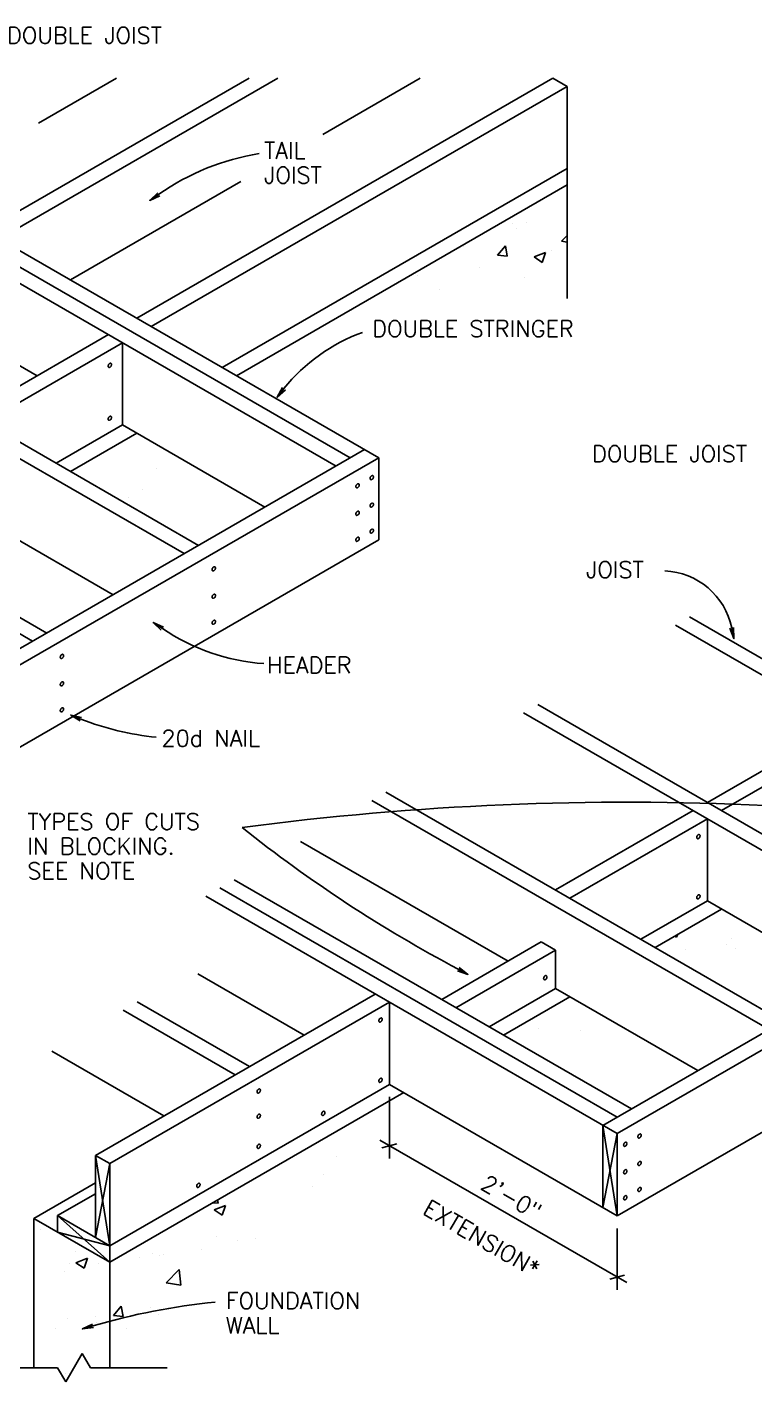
# Model space of a CAD drawing. Header units: inches. Extents: x 26998 to 46838, y -509 to 4343.
# Drawn here: x 38366.4 to 38462.1, y 3534.3 to 3712.5 of the extents above; entities that cross this region are included whole.
import ezdxf
from ezdxf.enums import TextEntityAlignment as Align

# ---------------------------------------------------------------- set-up
doc = ezdxf.new("R2010")
doc.units = ezdxf.units.IN
doc.header["$LTSCALE"] = 0.5
doc.header["$MEASUREMENT"] = 0
doc.layers.get('Defpoints').update_dxf_attribs({"color": 140})
for name, color, linetype in [('R-AGSDIM', 3, 'Continuous'), ('R-AGSFINE', 4, 'Continuous'), ('R-AGSHEAVY', 1, 'Continuous'), ('R-AGSMEDIUM', 2, 'Continuous'), ('R-AGSTEXT', 6, 'Continuous')]:
    doc.layers.add(name, color=color, linetype=linetype)
doc.styles.add('AGSROMANS', font='romans')
doc.dimstyles.new('AGS', dxfattribs={"dimscale": 36, "dimtxt": 0.09375, "dimasz": 0.0625, "dimexe": 0.0625, "dimexo": 0.0625, "dimgap": 0, "dimtad": 1, "dimdec": 5, "dimzin": 3, "dimdsep": 46, "dimlunit": 4, "dimtxsty": 'AGSROMANS', "dimblk": 'AGSARROW', "dimtsz": 0.03125, "dimcen": 0.1875, "dimdle": 0.0625, "dimclrd": 256, "dimclre": 256, "dimclrt": 256, "dimadec": 0, "dimazin": 0, "dimtfac": 1, "dimtdec": 5, "dimtix": 1, "dimtmove": 2, "dimatfit": 3, "dimldrblk": 'AGSARROW', "dimfxl": 1, "dimtolj": 1, "dimtzin": 3, "dimarcsym": 0})

# ---------------------------------------------------------------- blocks, each defined once
blk = doc.blocks.new('AGSARROW')
for points in [[(-1, 0.167), (0, 0), (-1, -0.167)], [(0, 0), (-1, 0)]]:
    blk.add_lwpolyline(points)
blk = doc.blocks.new('*D803')
at = {"linetype": 'ByBlock', "transparency": 16777216}
for p, q in [((93.62, 24.66), (93.62, 19.05)), ((92.75, 20.7), (115.27, 7.7)), ((92.93, 20.02), (94.3, 20.38)), ((114.4, 12.66), (114.4, 7.05)), ((113.72, 8.02), (115.08, 8.38))]:
    blk.add_line(p, q, dxfattribs=at)
at = {"layer": 'Defpoints', "color": 0, "linetype": 'ByBlock', "transparency": 16777216}
for p in [(93.62, 25.81), (114.4, 13.81), (114.4, 8.2)]:
    blk.add_point(p, dxfattribs=at)
at = {"linetype": 'ByBlock', "transparency": 16777216, "style": 'AGSROMANS'}
blk.add_text('2\'-0"', height=1.5, rotation=330, dxfattribs=at).set_placement((104.76, 15.5), align=Align.MIDDLE_CENTER)
blk = doc.blocks.new('*X800')
at = {"color": 0}
for p, q in [((104.86, 104.45), (104.86, 104.45)), ((105.24, 103.98), (105.24, 103.98)), ((106.11, 104.53), (106.11, 104.53)), ((109.33, 102.8), (109.83, 103.32)), ((109.33, 102.8), (109.83, 102.72)), ((100.4, 102.31), (100.4, 102.31)), ((103.48, 101.53), (104.2, 102.4)), ((103.48, 101.53), (104.37, 101.45)), ((104.37, 101.45), (104.2, 102.4)), ((106.81, 101.38), (107.86, 101.78)), ((107.55, 100.88), (107.86, 101.78)), ((108.4, 101.97), (108.4, 101.97)), ((101.82, 100.39), (101.82, 100.39)), ((106.81, 101.38), (107.55, 100.88)), ((96.14, 99.64), (96.14, 99.64)), ((105.93, 99.54), (105.93, 99.54)), ((98.14, 98.41), (98.14, 98.41)), ((72.33, 82.08), (72.33, 82.08)), ((69.82, 79.45), (69.82, 79.45)), ((71.07, 80.15), (71.07, 80.15)), ((53.39, 75.09), (53.39, 75.09)), ((55.93, 72.39), (56.65, 73.25)), ((56.56, 73.08), (56.56, 73.08)), ((56.82, 72.31), (56.65, 73.25)), ((55.93, 72.39), (56.82, 72.31)), ((57.69, 72.99), (57.69, 72.99)), ((42.4, 67.81), (42.4, 67.81)), ((40.14, 66.31), (41.19, 66.72)), ((40.14, 66.31), (40.89, 65.81)), ((40.89, 65.81), (41.19, 66.72)), ((42.96, 65.99), (42.96, 65.99)), ((43.51, 66.2), (43.51, 66.2)), ((44.27, 65.83), (44.27, 65.83)), ((38.59, 65.08), (38.59, 65.08)), ((17.05, 53.59), (17.78, 54.45)), ((17.95, 53.51), (17.78, 54.45)), ((17.05, 53.59), (17.95, 53.51)), ((20.08, 53.08), (20.08, 53.08)), ((20.48, 53.2), (20.48, 53.2)), ((11.79, 50.76), (11.79, 50.76)), ((17.29, 51.44), (17.29, 51.44)), ((17.47, 51.5), (17.47, 51.5)), ((21.24, 49.32), (22.14, 50.26)), ((21.24, 49.32), (22.39, 49.14)), ((12.19, 47.03), (12.19, 47.03)), ((19.89, 48.08), (19.89, 48.08)), ((1.55, 46.21), (1.55, 46.21)), ((4.4, 45.9), (4.4, 45.9)), ((9.55, 45.87), (9.55, 45.87)), ((11.28, 45.76), (12.33, 46.16)), ((12.03, 45.26), (12.33, 46.16)), ((7.84, 44.84), (7.84, 44.84)), ((11.28, 45.76), (12.03, 45.26)), ((13.52, 45.59), (13.52, 45.59)), ((17.56, 45.53), (17.56, 45.53)), ((4.09, 44.35), (4.09, 44.35)), ((4.71, 44.19), (4.71, 44.19)), ((8.38, 43.25), (9.1, 44.11)), ((9.27, 43.17), (9.1, 44.11)), ((12.72, 43.85), (12.72, 43.85)), ((20.72, 43.52), (20.72, 43.52)), ((8.38, 43.25), (9.27, 43.17)), ((16.67, 42.49), (16.67, 42.49)), ((19.14, 42.31), (19.86, 43.17)), ((19.14, 42.31), (20.03, 42.23)), ((19.71, 43.09), (19.71, 43.09)), ((20.03, 42.23), (19.86, 43.17)), ((4.22, 40.91), (4.22, 40.91)), ((7.92, 40.99), (7.92, 40.99)), ((12.01, 42.03), (12.01, 42.03)), ((19.05, 40.92), (19.05, 40.92)), ((22.81, 41.41), (22.81, 41.41)), ((9.58, 39.67), (9.58, 39.67)), ((20.24, 39.72), (21.29, 40.12)), ((20.24, 39.72), (20.98, 39.22)), ((20.98, 39.22), (21.29, 40.12)), ((0.14, 38.43), (0.14, 38.43)), ((3.9, 38.92), (3.9, 38.92)), ((20.27, 39.2), (20.27, 39.2)), ((6.57, 38.24), (6.57, 38.24)), ((11.52, 37.7), (11.52, 37.7)), ((14.58, 37.91), (14.58, 37.91)), ((19.53, 38.09), (19.53, 38.09)), ((2.77, 36.2), (2.77, 36.2)), ((4.04, 35.91), (4.04, 35.91)), ((7.22, 34.71), (8.38, 35.92)), ((8.55, 34.5), (8.38, 35.92)), ((11.83, 37.04), (11.83, 37.04)), ((7.22, 34.71), (8.55, 34.5)), ((7.63, 34.88), (8.68, 35.28)), ((7.63, 34.88), (8.38, 34.38)), ((8.38, 34.38), (8.68, 35.28)), ((15.11, 35), (15.11, 35)), ((18.86, 35.5), (18.86, 35.5)), ((0, 33.27), (0.42, 33.77)), ((0.6, 32.83), (0.42, 33.77)), ((5.63, 33.76), (5.63, 33.76)), ((0, 32.88), (0.6, 32.83)), ((10.46, 31.97), (11.18, 32.83)), ((11.35, 31.89), (11.18, 32.83)), ((17.25, 32.45), (17.25, 32.45)), ((8.5, 30.95), (8.5, 30.95)), ((10.46, 31.97), (11.35, 31.89)), ((11.65, 32.05), (11.65, 32.05)), ((3.65, 30.58), (3.65, 30.58)), ((3.85, 30.92), (3.85, 30.92)), ((11.66, 30.24), (11.66, 30.24)), ((6.81, 28.56), (6.81, 28.56)), ((11.16, 29.09), (11.16, 29.09)), ((1.69, 27.84), (1.69, 27.84)), ((3.67, 25.93), (3.67, 25.93)), ((3.98, 24), (5.03, 24.41)), ((3.98, 24), (4.73, 23.5)), ((4.73, 23.5), (5.03, 24.41)), ((0.67, 22.95), (0.67, 22.95)), ((1.78, 21.62), (2.5, 22.49)), ((2.68, 21.55), (2.5, 22.49)), ((1.78, 21.62), (2.68, 21.55)), ((3.49, 20.93), (3.49, 20.93)), ((2.73, 17.2), (2.73, 17.2)), ((3.27, 17.25), (3.27, 17.25)), ((3.31, 15.94), (3.31, 15.94)), ((5.75, 14.95), (5.75, 14.95)), ((0.33, 13.13), (1.38, 13.53)), ((0.33, 13.13), (1.08, 12.62)), ((0.91, 13.27), (0.91, 13.27)), ((1.08, 12.62), (1.38, 13.53)), ((3.08, 11.83), (3.08, 11.83)), ((3.86, 10.34), (4.58, 11.2)), ((4.76, 10.26), (4.58, 11.2)), ((3.13, 10.95), (3.13, 10.95)), ((3.86, 10.34), (4.76, 10.26)), ((14.62, 9.4), (15.34, 10.26)), ((15.52, 9.32), (15.34, 10.26)), ((14.62, 9.4), (15.52, 9.32)), ((9.29, 7.09), (10.34, 7.49)), ((10.03, 6.58), (10.34, 7.49)), ((14.28, 7.91), (14.28, 7.91)), ((2.77, 7.33), (2.77, 7.33)), ((4.81, 6.66), (4.81, 6.66)), ((9.29, 7.09), (10.03, 6.58)), ((10.73, 7.08), (10.73, 7.08)), ((10.77, 6.99), (10.77, 6.99)), ((2.94, 5.95), (2.94, 5.95)), ((7.83, 3), (7.83, 3)), ((10.34, 2), (10.34, 2)), ((10.55, 2.08), (10.55, 2.08)), ((11.19, 0.52), (12.36, 1.73)), ((12.49, 0.65), (12.36, 1.73)), ((0.86, 0.75), (0.86, 0.75)), ((2.76, 0.96), (2.76, 0.96)), ((11.19, 0.52), (12.33, 0.34))]:
    blk.add_line(p, q, dxfattribs=at)
blk = doc.blocks.new('*X801')
at = {"color": 0}
for p, q in [((150.24, 55.89), (150.24, 55.89)), ((148.46, 54.97), (148.46, 54.97)), ((151.58, 55.41), (151.58, 55.41)), ((146.74, 53.73), (146.74, 53.73)), ((151.23, 52.92), (151.23, 52.92)), ((134.05, 45.27), (134.05, 45.27)), ((135.94, 43.88), (136.13, 44.1)), ((136.19, 43.73), (136.13, 44.1)), ((139.1, 44.52), (139.1, 44.52)), ((119.67, 39.35), (119.81, 39.25)), ((119.81, 39.25), (119.89, 39.48)), ((124.42, 38.6), (124.42, 38.6)), ((124.82, 39.12), (124.82, 39.12)), ((120.67, 38.11), (120.67, 38.11)), ((125.19, 38.22), (125.19, 38.22)), ((107.25, 30.94), (107.25, 30.94)), ((111.08, 30.69), (111.08, 30.69)), ((88.75, 19.23), (88.75, 19.23)), ((87.64, 17.56), (87.64, 17.56)), ((80.45, 16.62), (80.45, 16.62)), ((86.56, 16.52), (86.56, 16.52)), ((77.49, 15), (77.99, 14.96)), ((77.82, 15.02), (77.82, 15.02)), ((77.99, 14.96), (77.93, 15.26)), ((77.61, 14.36), (78.66, 14.76)), ((77.61, 14.36), (78.35, 13.86)), ((78.35, 13.86), (78.66, 14.76)), ((61.8, 12.58), (61.8, 12.58)), ((77.82, 11.91), (77.82, 11.91)), ((79.76, 11.51), (79.76, 11.51)), ((81.41, 11.72), (81.41, 11.72)), ((64.97, 10.57), (64.97, 10.57)), ((65, 9.52), (66.05, 9.93)), ((65.75, 9.02), (66.05, 9.93)), ((70.82, 9.96), (70.82, 9.96)), ((71.97, 10.38), (71.97, 10.38)), ((72.66, 10.22), (72.66, 10.22)), ((72.97, 10.23), (72.97, 10.23)), ((76.5, 10.71), (76.5, 10.71)), ((63.92, 8.72), (63.92, 8.72)), ((64.39, 9.42), (64.39, 9.42)), ((65, 9.52), (65.75, 9.02)), ((67.07, 9.46), (67.07, 9.46)), ((73.24, 7.68), (74.41, 8.9)), ((74.57, 7.47), (74.41, 8.9)), ((73.24, 7.68), (74.57, 7.47)), ((68.42, 4.69), (69.14, 5.56)), ((69.31, 4.62), (69.14, 5.56)), ((71.79, 5.39), (71.79, 5.39)), ((64.21, 4.43), (64.21, 4.43)), ((66.83, 4.62), (66.83, 4.62)), ((66.88, 4.04), (66.88, 4.04)), ((68.42, 4.69), (69.31, 4.62)), ((72.56, 4.79), (72.56, 4.79)), ((63.12, 3.55), (63.12, 3.55)), ((69.64, 3.47), (69.64, 3.47)), ((64.03, -0.56), (64.03, -0.56))]:
    blk.add_line(p, q, dxfattribs=at)
blk = doc.blocks.new('frame-flr1')
at = {"layer": 'R-AGSFINE'}
for p, q in [((117.918625, 22.060625), (119.217625, 13.810625)), ((117.918625, 14.560625), (119.217625, 21.310625)), ((71.598625, 19.318), (72.897625, 11.068)), ((71.598625, 11.818), (72.897625, 18.568)), ((68.1345, 13.818), (72.897625, 9.568)), ((68.1345, 12.318), (72.897625, 11.068))]:
    blk.add_line(p, q, dxfattribs=at)
for centre, radius, start, end in [((73.079299, 91.377581), 0.326717, 135.28628889, 150), ((73.008684, 91.447494), 0.227347, 117.62634167, 135.28628889), ((72.975363, 91.511161), 0.155488, 93.15898889, 117.62633889), ((72.97152, 91.580797), 0.085746, 60, 93.15898889), ((72.97152, 91.580797), 0.085746, 26.84101111, 60), ((72.909291, 91.549307), 0.155488, 2.37365833, 26.84100833), ((72.983445, 91.403779), 0.227347, 164.71371111, 182.37365833), ((72.911648, 91.400803), 0.155488, 182.37365833, 206.84100833), ((73.079299, 91.377581), 0.326717, 150, 164.71371111), ((72.84942, 91.369313), 0.085746, 206.84101111, 240), ((72.84942, 91.369313), 0.085746, 240, 273.15898889), ((72.845576, 91.438949), 0.155488, 273.15898889, 297.62633889), ((72.812255, 91.502616), 0.227347, 297.62634167, 315.28628889), ((72.74164, 91.572529), 0.326717, 315.28628889, 330), ((72.74164, 91.572529), 0.326717, 330, 344.71371111), ((72.837494, 91.546331), 0.227347, 344.71371111, 2.37365833), ((72.983445, 86.570279), 0.227347, 164.71371111, 182.37365833), ((73.079299, 86.544081), 0.326717, 150, 164.71371111), ((73.079299, 86.544081), 0.326717, 135.28628889, 150), ((73.008684, 86.613994), 0.227347, 117.62634167, 135.28628889), ((72.975363, 86.677661), 0.155488, 93.15898889, 117.62633889), ((72.97152, 86.747297), 0.085746, 60, 93.15898889), ((72.97152, 86.747297), 0.085746, 26.84101111, 60), ((72.74164, 86.739029), 0.326717, 330, 344.71371111), ((72.909291, 86.715807), 0.155488, 2.37365833, 26.84100833), ((72.837494, 86.712831), 0.227347, 344.71371111, 2.37365833), ((72.911648, 86.567303), 0.155488, 182.37365833, 206.84100833), ((72.84942, 86.535813), 0.085746, 206.84101111, 240), ((72.84942, 86.535813), 0.085746, 240, 273.15898889), ((72.845576, 86.605449), 0.155488, 273.15898889, 297.62633889), ((72.812255, 86.669116), 0.227347, 297.62634167, 315.28628889), ((72.74164, 86.739029), 0.326717, 315.28628889, 330), ((95.592195, 80.399779), 0.227347, 164.71371111, 182.37365833), ((95.688049, 80.373581), 0.326717, 150, 164.71371111), ((95.688049, 80.373581), 0.326717, 135.28628889, 150), ((95.617434, 80.443494), 0.227347, 117.62634167, 135.28628889), ((95.584113, 80.507161), 0.155488, 93.15898889, 117.62633889), ((95.58027, 80.576797), 0.085746, 60, 93.15898889), ((95.58027, 80.576797), 0.085746, 26.84101111, 60), ((95.35039, 80.568529), 0.326717, 330, 344.71371111), ((95.518041, 80.545307), 0.155488, 2.37365833, 26.84100833), ((95.446244, 80.542331), 0.227347, 344.71371111, 2.37365833), ((96.891195, 81.149779), 0.227347, 164.71371111, 182.37365833), ((96.819398, 81.146803), 0.155488, 182.37365833, 206.84100833), ((96.987049, 81.123581), 0.326717, 150, 164.71371111), ((96.75717, 81.115313), 0.085746, 206.84101111, 240), ((96.987049, 81.123581), 0.326717, 135.28628889, 150), ((96.75717, 81.115313), 0.085746, 240, 273.15898889), ((96.916434, 81.193494), 0.227347, 117.62634167, 135.28628889), ((96.753326, 81.184949), 0.155488, 273.15898889, 297.62633889), ((96.883113, 81.257161), 0.155488, 93.15898889, 117.62633889), ((96.720005, 81.248616), 0.227347, 297.62634167, 315.28628889), ((96.87927, 81.326797), 0.085746, 60, 93.15898889), ((96.64939, 81.318529), 0.326717, 315.28628889, 330), ((96.87927, 81.326797), 0.085746, 26.84101111, 60), ((96.64939, 81.318529), 0.326717, 330, 344.71371111), ((96.817041, 81.295307), 0.155488, 2.37365833, 26.84100833), ((96.745244, 81.292331), 0.227347, 344.71371111, 2.37365833), ((95.520398, 80.396803), 0.155488, 182.37365833, 206.84100833), ((95.45817, 80.365313), 0.085746, 206.84101111, 240), ((95.45817, 80.365313), 0.085746, 240, 273.15898889), ((95.454326, 80.434949), 0.155488, 273.15898889, 297.62633889), ((95.421005, 80.498616), 0.227347, 297.62634167, 315.28628889), ((95.35039, 80.568529), 0.326717, 315.28628889, 330), ((95.592195, 77.891654), 0.227347, 164.71371111, 182.37365833), ((95.688049, 77.865456), 0.326717, 150, 164.71371111), ((95.688049, 77.865456), 0.326717, 135.28628889, 150), ((95.617434, 77.935369), 0.227347, 117.62634167, 135.28628889), ((95.584113, 77.999036), 0.155488, 93.15898889, 117.62633889), ((95.58027, 78.068672), 0.085746, 60, 93.15898889), ((95.58027, 78.068672), 0.085746, 26.84101111, 60), ((95.35039, 78.060404), 0.326717, 330, 344.71371111), ((95.518041, 78.037182), 0.155488, 2.37365833, 26.84100833), ((95.446244, 78.034206), 0.227347, 344.71371111, 2.37365833), ((96.891195, 78.641654), 0.227347, 164.71371111, 182.37365833), ((96.819398, 78.638678), 0.155488, 182.37365833, 206.84100833), ((96.987049, 78.615456), 0.326717, 150, 164.71371111), ((96.75717, 78.607188), 0.085746, 206.84101111, 240), ((96.987049, 78.615456), 0.326717, 135.28628889, 150), ((96.75717, 78.607188), 0.085746, 240, 273.15898889), ((96.916434, 78.685369), 0.227347, 117.62634167, 135.28628889), ((96.753326, 78.676824), 0.155488, 273.15898889, 297.62633889), ((96.883113, 78.749036), 0.155488, 93.15898889, 117.62633889), ((96.720005, 78.740491), 0.227347, 297.62634167, 315.28628889), ((96.87927, 78.818672), 0.085746, 60, 93.15898889), ((96.64939, 78.810404), 0.326717, 315.28628889, 330), ((96.87927, 78.818672), 0.085746, 26.84101111, 60), ((96.64939, 78.810404), 0.326717, 330, 344.71371111), ((96.817041, 78.787182), 0.155488, 2.37365833, 26.84100833), ((96.745244, 78.784206), 0.227347, 344.71371111, 2.37365833), ((95.520398, 77.888678), 0.155488, 182.37365833, 206.84100833), ((95.45817, 77.857188), 0.085746, 206.84101111, 240), ((95.45817, 77.857188), 0.085746, 240, 273.15898889), ((95.454326, 77.926824), 0.155488, 273.15898889, 297.62633889), ((95.421005, 77.990491), 0.227347, 297.62634167, 315.28628889), ((95.35039, 78.060404), 0.326717, 315.28628889, 330), ((95.592195, 75.517404), 0.227347, 164.71371111, 182.37365833), ((95.520398, 75.514428), 0.155488, 182.37365833, 206.84100833), ((95.688049, 75.491206), 0.326717, 150, 164.71371111), ((95.688049, 75.491206), 0.326717, 135.28628889, 150), ((95.617434, 75.561119), 0.227347, 117.62634167, 135.28628889), ((95.584113, 75.624786), 0.155488, 93.15898889, 117.62633889), ((95.58027, 75.694422), 0.085746, 60, 93.15898889), ((95.35039, 75.686154), 0.326717, 315.28628889, 330), ((95.58027, 75.694422), 0.085746, 26.84101111, 60), ((95.35039, 75.686154), 0.326717, 330, 344.71371111), ((95.518041, 75.662932), 0.155488, 2.37365833, 26.84100833), ((95.446244, 75.659956), 0.227347, 344.71371111, 2.37365833), ((96.891195, 76.267404), 0.227347, 164.71371111, 182.37365833), ((96.819398, 76.264428), 0.155488, 182.37365833, 206.84100833), ((96.987049, 76.241206), 0.326717, 150, 164.71371111), ((96.75717, 76.232938), 0.085746, 206.84101111, 240), ((96.987049, 76.241206), 0.326717, 135.28628889, 150), ((96.75717, 76.232938), 0.085746, 240, 273.15898889), ((96.916434, 76.311119), 0.227347, 117.62634167, 135.28628889), ((96.753326, 76.302574), 0.155488, 273.15898889, 297.62633889), ((96.883113, 76.374786), 0.155488, 93.15898889, 117.62633889), ((96.720005, 76.366241), 0.227347, 297.62634167, 315.28628889), ((96.87927, 76.444422), 0.085746, 60, 93.15898889), ((96.64939, 76.436154), 0.326717, 315.28628889, 330), ((96.87927, 76.444422), 0.085746, 26.84101111, 60), ((96.64939, 76.436154), 0.326717, 330, 344.71371111), ((96.817041, 76.412932), 0.155488, 2.37365833, 26.84100833), ((96.745244, 76.409956), 0.227347, 344.71371111, 2.37365833), ((95.45817, 75.482938), 0.085746, 206.84101111, 240), ((95.45817, 75.482938), 0.085746, 240, 273.15898889), ((95.454326, 75.552574), 0.155488, 273.15898889, 297.62633889), ((95.421005, 75.616241), 0.227347, 297.62634167, 315.28628889), ((82.565799, 72.797456), 0.326717, 135.28628889, 150), ((82.495184, 72.867369), 0.227347, 117.62634167, 135.28628889), ((82.461863, 72.931036), 0.155488, 93.15898889, 117.62633889), ((82.45802, 73.000672), 0.085746, 60, 93.15898889), ((82.45802, 73.000672), 0.085746, 26.84101111, 60), ((82.395791, 72.969182), 0.155488, 2.37365833, 26.84100833), ((82.469945, 72.823654), 0.227347, 164.71371111, 182.37365833), ((82.398148, 72.820678), 0.155488, 182.37365833, 206.84100833), ((82.565799, 72.797456), 0.326717, 150, 164.71371111), ((82.33592, 72.789188), 0.085746, 206.84101111, 240), ((82.33592, 72.789188), 0.085746, 240, 273.15898889), ((82.332076, 72.858824), 0.155488, 273.15898889, 297.62633889), ((82.298755, 72.922491), 0.227347, 297.62634167, 315.28628889), ((82.22814, 72.992404), 0.326717, 315.28628889, 330), ((82.22814, 72.992404), 0.326717, 330, 344.71371111), ((82.323994, 72.966206), 0.227347, 344.71371111, 2.37365833), ((82.495184, 70.359244), 0.227347, 117.62634167, 135.28628889), ((82.461863, 70.422911), 0.155488, 93.15898889, 117.62633889), ((82.45802, 70.492547), 0.085746, 60, 93.15898889), ((82.45802, 70.492547), 0.085746, 26.84101111, 60), ((82.395791, 70.461057), 0.155488, 2.37365833, 26.84100833), ((82.469945, 70.315529), 0.227347, 164.71371111, 182.37365833), ((82.398148, 70.312553), 0.155488, 182.37365833, 206.84100833), ((82.565799, 70.289331), 0.326717, 150, 164.71371111), ((82.33592, 70.281063), 0.085746, 206.84101111, 240), ((82.565799, 70.289331), 0.326717, 135.28628889, 150), ((82.33592, 70.281063), 0.085746, 240, 273.15898889), ((82.332076, 70.350699), 0.155488, 273.15898889, 297.62633889), ((82.298755, 70.414366), 0.227347, 297.62634167, 315.28628889), ((82.22814, 70.484279), 0.326717, 315.28628889, 330), ((82.22814, 70.484279), 0.326717, 330, 344.71371111), ((82.323994, 70.458081), 0.227347, 344.71371111, 2.37365833), ((82.565799, 67.915081), 0.326717, 150, 164.71371111), ((82.565799, 67.915081), 0.326717, 135.28628889, 150), ((82.495184, 67.984994), 0.227347, 117.62634167, 135.28628889), ((82.461863, 68.048661), 0.155488, 93.15898889, 117.62633889), ((82.45802, 68.118297), 0.085746, 60, 93.15898889), ((82.45802, 68.118297), 0.085746, 26.84101111, 60), ((82.395791, 68.086807), 0.155488, 2.37365833, 26.84100833), ((82.323994, 68.083831), 0.227347, 344.71371111, 2.37365833), ((82.469945, 67.941279), 0.227347, 164.71371111, 182.37365833), ((82.398148, 67.938303), 0.155488, 182.37365833, 206.84100833), ((82.33592, 67.906813), 0.085746, 206.84101111, 240), ((82.33592, 67.906813), 0.085746, 240, 273.15898889), ((82.332076, 67.976449), 0.155488, 273.15898889, 297.62633889), ((82.298755, 68.040116), 0.227347, 297.62634167, 315.28628889), ((82.22814, 68.110029), 0.326717, 315.28628889, 330), ((82.22814, 68.110029), 0.326717, 330, 344.71371111), ((68.61357, 64.823654), 0.227347, 164.71371111, 182.37365833), ((68.541773, 64.820678), 0.155488, 182.37365833, 206.84100833), ((68.709424, 64.797456), 0.326717, 150, 164.71371111), ((68.479545, 64.789188), 0.085746, 206.84101111, 240), ((68.709424, 64.797456), 0.326717, 135.28628889, 150), ((68.479545, 64.789188), 0.085746, 240, 273.15898889), ((68.638809, 64.867369), 0.227347, 117.62634167, 135.28628889), ((68.475701, 64.858824), 0.155488, 273.15898889, 297.62633889), ((68.605488, 64.931036), 0.155488, 93.15898889, 117.62633889), ((68.44238, 64.922491), 0.227347, 297.62634167, 315.28628889), ((68.601645, 65.000672), 0.085746, 60, 93.15898889), ((68.371765, 64.992404), 0.326717, 315.28628889, 330), ((68.601645, 65.000672), 0.085746, 26.84101111, 60), ((68.371765, 64.992404), 0.326717, 330, 344.71371111), ((68.539416, 64.969182), 0.155488, 2.37365833, 26.84100833), ((68.467619, 64.966206), 0.227347, 344.71371111, 2.37365833), ((68.61357, 62.315529), 0.227347, 164.71371111, 182.37365833), ((68.541773, 62.312553), 0.155488, 182.37365833, 206.84100833), ((68.709424, 62.289331), 0.326717, 150, 164.71371111), ((68.479545, 62.281063), 0.085746, 206.84101111, 240), ((68.709424, 62.289331), 0.326717, 135.28628889, 150), ((68.479545, 62.281063), 0.085746, 240, 273.15898889), ((68.638809, 62.359244), 0.227347, 117.62634167, 135.28628889), ((68.475701, 62.350699), 0.155488, 273.15898889, 297.62633889), ((68.605488, 62.422911), 0.155488, 93.15898889, 117.62633889), ((68.44238, 62.414366), 0.227347, 297.62634167, 315.28628889), ((68.601645, 62.492547), 0.085746, 60, 93.15898889), ((68.371765, 62.484279), 0.326717, 315.28628889, 330), ((68.601645, 62.492547), 0.085746, 26.84101111, 60), ((68.371765, 62.484279), 0.326717, 330, 344.71371111), ((68.539416, 62.461057), 0.155488, 2.37365833, 26.84100833), ((68.467619, 62.458081), 0.227347, 344.71371111, 2.37365833), ((68.61357, 59.941279), 0.227347, 164.71371111, 182.37365833), ((68.541773, 59.938303), 0.155488, 182.37365833, 206.84100833), ((68.709424, 59.915081), 0.326717, 150, 164.71371111), ((68.479545, 59.906813), 0.085746, 206.84101111, 240), ((68.709424, 59.915081), 0.326717, 135.28628889, 150), ((68.479545, 59.906813), 0.085746, 240, 273.15898889), ((68.638809, 59.984994), 0.227347, 117.62634167, 135.28628889), ((68.475701, 59.976449), 0.155488, 273.15898889, 297.62633889), ((68.605488, 60.048661), 0.155488, 93.15898889, 117.62633889), ((68.44238, 60.040116), 0.227347, 297.62634167, 315.28628889), ((68.601645, 60.118297), 0.085746, 60, 93.15898889), ((68.371765, 60.110029), 0.326717, 315.28628889, 330), ((68.601645, 60.118297), 0.085746, 26.84101111, 60), ((68.371765, 60.110029), 0.326717, 330, 344.71371111), ((68.539416, 60.086807), 0.155488, 2.37365833, 26.84100833), ((68.467619, 60.083831), 0.227347, 344.71371111, 2.37365833), ((126.69932, 48.359404), 0.227347, 164.71371111, 182.37365833), ((126.627523, 48.356428), 0.155488, 182.37365833, 206.84100833), ((126.795174, 48.333206), 0.326717, 150, 164.71371111), ((126.565295, 48.324938), 0.085746, 206.84101111, 240), ((126.795174, 48.333206), 0.326717, 135.28628889, 150), ((126.724559, 48.403119), 0.227347, 117.62634167, 135.28628889), ((126.561451, 48.394574), 0.155488, 273.15898889, 297.62633889), ((126.691238, 48.466786), 0.155488, 93.15898889, 117.62633889), ((126.52813, 48.458241), 0.227347, 297.62634167, 315.28628889), ((126.687395, 48.536422), 0.085746, 60, 93.15898889), ((126.457515, 48.528154), 0.326717, 315.28628889, 330), ((126.687395, 48.536422), 0.085746, 26.84101111, 60), ((126.457515, 48.528154), 0.326717, 330, 344.71371111), ((126.625166, 48.504932), 0.155488, 2.37365833, 26.84100833), ((126.553369, 48.501956), 0.227347, 344.71371111, 2.37365833), ((126.565295, 48.324938), 0.085746, 240, 273.15898889), ((126.69932, 42.859779), 0.227347, 164.71371111, 182.37365833), ((126.627523, 42.856803), 0.155488, 182.37365833, 206.84100833), ((126.795174, 42.833581), 0.326717, 150, 164.71371111), ((126.565295, 42.825313), 0.085746, 206.84101111, 240), ((126.795174, 42.833581), 0.326717, 135.28628889, 150), ((126.565295, 42.825313), 0.085746, 240, 273.15898889), ((126.724559, 42.903494), 0.227347, 117.62634167, 135.28628889), ((126.561451, 42.894949), 0.155488, 273.15898889, 297.62633889), ((126.691238, 42.967161), 0.155488, 93.15898889, 117.62633889), ((126.52813, 42.958616), 0.227347, 297.62634167, 315.28628889), ((126.687395, 43.036797), 0.085746, 60, 93.15898889), ((126.457515, 43.028529), 0.326717, 315.28628889, 330), ((126.687395, 43.036797), 0.085746, 26.84101111, 60), ((126.457515, 43.028529), 0.326717, 330, 344.71371111), ((126.625166, 43.005307), 0.155488, 2.37365833, 26.84100833), ((126.553369, 43.002331), 0.227347, 344.71371111, 2.37365833), ((112.729195, 35.482654), 0.227347, 164.71371111, 182.37365833), ((112.657398, 35.479678), 0.155488, 182.37365833, 206.84100833), ((112.825049, 35.456456), 0.326717, 150, 164.71371111), ((112.59517, 35.448188), 0.085746, 206.84101111, 240), ((112.825049, 35.456456), 0.326717, 135.28628889, 150), ((112.59517, 35.448188), 0.085746, 240, 273.15898889), ((112.754434, 35.526369), 0.227347, 117.62634167, 135.28628889), ((112.591326, 35.517824), 0.155488, 273.15898889, 297.62633889), ((112.721113, 35.590036), 0.155488, 93.15898889, 117.62633889), ((112.558005, 35.581491), 0.227347, 297.62634167, 315.28628889), ((112.71727, 35.659672), 0.085746, 60, 93.15898889), ((112.48739, 35.651404), 0.326717, 315.28628889, 330), ((112.71727, 35.659672), 0.085746, 26.84101111, 60), ((112.48739, 35.651404), 0.326717, 330, 344.71371111), ((112.655041, 35.628182), 0.155488, 2.37365833, 26.84100833), ((112.583244, 35.625206), 0.227347, 344.71371111, 2.37365833), ((97.688445, 31.610029), 0.227347, 164.71371111, 182.37365833), ((97.616648, 31.607053), 0.155488, 182.37365833, 206.84100833), ((97.784299, 31.583831), 0.326717, 150, 164.71371111), ((97.55442, 31.575563), 0.085746, 206.84101111, 240), ((97.784299, 31.583831), 0.326717, 135.28628889, 150), ((97.55442, 31.575563), 0.085746, 240, 273.15898889), ((97.713684, 31.653744), 0.227347, 117.62634167, 135.28628889), ((97.550576, 31.645199), 0.155488, 273.15898889, 297.62633889), ((97.680363, 31.717411), 0.155488, 93.15898889, 117.62633889), ((97.517255, 31.708866), 0.227347, 297.62634167, 315.28628889), ((97.67652, 31.787047), 0.085746, 60, 93.15898889), ((97.44664, 31.778779), 0.326717, 315.28628889, 330), ((97.67652, 31.787047), 0.085746, 26.84101111, 60), ((97.44664, 31.778779), 0.326717, 330, 344.71371111), ((97.614291, 31.755557), 0.155488, 2.37365833, 26.84100833), ((97.542494, 31.752581), 0.227347, 344.71371111, 2.37365833), ((97.688445, 26.110404), 0.227347, 164.71371111, 182.37365833), ((97.616648, 26.107428), 0.155488, 182.37365833, 206.84100833), ((97.784299, 26.084206), 0.326717, 150, 164.71371111), ((97.55442, 26.075938), 0.085746, 206.84101111, 240), ((97.784299, 26.084206), 0.326717, 135.28628889, 150), ((97.55442, 26.075938), 0.085746, 240, 273.15898889), ((97.713684, 26.154119), 0.227347, 117.62634167, 135.28628889), ((97.550576, 26.145574), 0.155488, 273.15898889, 297.62633889), ((97.680363, 26.217786), 0.155488, 93.15898889, 117.62633889), ((97.517255, 26.209241), 0.227347, 297.62634167, 315.28628889), ((97.67652, 26.287422), 0.085746, 60, 93.15898889), ((97.44664, 26.279154), 0.326717, 315.28628889, 330), ((97.67652, 26.287422), 0.085746, 26.84101111, 60), ((97.44664, 26.279154), 0.326717, 330, 344.71371111), ((97.614291, 26.255932), 0.155488, 2.37365833, 26.84100833), ((97.542494, 26.252956), 0.227347, 344.71371111, 2.37365833), ((86.571445, 25.127904), 0.227347, 164.71371111, 182.37365833), ((86.499648, 25.124928), 0.155488, 182.37365833, 206.84100833), ((86.667299, 25.101706), 0.326717, 150, 164.71371111), ((86.43742, 25.093438), 0.085746, 206.84101111, 240), ((86.667299, 25.101706), 0.326717, 135.28628889, 150), ((86.43742, 25.093438), 0.085746, 240, 273.15898889), ((86.596684, 25.171619), 0.227347, 117.62634167, 135.28628889), ((86.433576, 25.163074), 0.155488, 273.15898889, 297.62633889), ((86.563363, 25.235286), 0.155488, 93.15898889, 117.62633889), ((86.400255, 25.226741), 0.227347, 297.62634167, 315.28628889), ((86.55952, 25.304922), 0.085746, 60, 93.15898889), ((86.32964, 25.296654), 0.326717, 315.28628889, 330), ((86.55952, 25.304922), 0.085746, 26.84101111, 60), ((86.32964, 25.296654), 0.326717, 330, 344.71371111), ((86.497291, 25.273432), 0.155488, 2.37365833, 26.84100833), ((86.425494, 25.270456), 0.227347, 344.71371111, 2.37365833), ((86.571445, 22.825654), 0.227347, 164.71371111, 182.37365833), ((86.499648, 22.822678), 0.155488, 182.37365833, 206.84100833), ((86.667299, 22.799456), 0.326717, 150, 164.71371111), ((86.43742, 22.791188), 0.085746, 206.84101111, 240), ((86.667299, 22.799456), 0.326717, 135.28628889, 150), ((86.43742, 22.791188), 0.085746, 240, 273.15898889), ((86.596684, 22.869369), 0.227347, 117.62634167, 135.28628889), ((86.433576, 22.860824), 0.155488, 273.15898889, 297.62633889), ((86.563363, 22.933036), 0.155488, 93.15898889, 117.62633889), ((86.400255, 22.924491), 0.227347, 297.62634167, 315.28628889), ((86.55952, 23.002672), 0.085746, 60, 93.15898889), ((86.32964, 22.994404), 0.326717, 315.28628889, 330), ((86.55952, 23.002672), 0.085746, 26.84101111, 60), ((86.32964, 22.994404), 0.326717, 330, 344.71371111), ((86.497291, 22.971182), 0.155488, 2.37365833, 26.84100833), ((86.425494, 22.968206), 0.227347, 344.71371111, 2.37365833), ((92.463945, 23.094029), 0.227347, 164.71371111, 182.37365833), ((92.392148, 23.091053), 0.155488, 182.37365833, 206.84100833), ((92.559799, 23.067831), 0.326717, 150, 164.71371111), ((92.32992, 23.059563), 0.085746, 206.84101111, 240), ((92.559799, 23.067831), 0.326717, 135.28628889, 150), ((92.32992, 23.059563), 0.085746, 240, 273.15898889), ((92.489184, 23.137744), 0.227347, 117.62634167, 135.28628889), ((92.326076, 23.129199), 0.155488, 273.15898889, 297.62633889), ((92.455863, 23.201411), 0.155488, 93.15898889, 117.62633889), ((92.292755, 23.192866), 0.227347, 297.62634167, 315.28628889), ((92.45202, 23.271047), 0.085746, 60, 93.15898889), ((92.22214, 23.262779), 0.326717, 315.28628889, 330), ((92.45202, 23.271047), 0.085746, 26.84101111, 60), ((92.22214, 23.262779), 0.326717, 330, 344.71371111), ((92.389791, 23.239557), 0.155488, 2.37365833, 26.84100833), ((92.317994, 23.236581), 0.227347, 344.71371111, 2.37365833), ((121.32957, 21.016529), 0.227347, 164.71371111, 182.37365833), ((121.425424, 20.990331), 0.326717, 150, 164.71371111), ((121.425424, 20.990331), 0.326717, 135.28628889, 150), ((121.354809, 21.060244), 0.227347, 117.62634167, 135.28628889), ((121.321488, 21.123911), 0.155488, 93.15898889, 117.62633889), ((121.317645, 21.193547), 0.085746, 60, 93.15898889), ((121.317645, 21.193547), 0.085746, 26.84101111, 60), ((121.087765, 21.185279), 0.326717, 330, 344.71371111), ((121.255416, 21.162057), 0.155488, 2.37365833, 26.84100833), ((121.183619, 21.159081), 0.227347, 344.71371111, 2.37365833), ((86.571445, 20.075779), 0.227347, 164.71371111, 182.37365833), ((86.499648, 20.072803), 0.155488, 182.37365833, 206.84100833), ((86.667299, 20.049581), 0.326717, 150, 164.71371111), ((86.43742, 20.041313), 0.085746, 206.84101111, 240), ((86.667299, 20.049581), 0.326717, 135.28628889, 150), ((86.43742, 20.041313), 0.085746, 240, 273.15898889), ((86.596684, 20.119494), 0.227347, 117.62634167, 135.28628889), ((86.433576, 20.110949), 0.155488, 273.15898889, 297.62633889), ((86.563363, 20.183161), 0.155488, 93.15898889, 117.62633889), ((86.400255, 20.174616), 0.227347, 297.62634167, 315.28628889), ((86.55952, 20.252797), 0.085746, 60, 93.15898889), ((86.32964, 20.244529), 0.326717, 315.28628889, 330), ((86.55952, 20.252797), 0.085746, 26.84101111, 60), ((86.32964, 20.244529), 0.326717, 330, 344.71371111), ((86.497291, 20.221307), 0.155488, 2.37365833, 26.84100833), ((86.425494, 20.218331), 0.227347, 344.71371111, 2.37365833), ((120.03057, 20.266529), 0.227347, 164.71371111, 182.37365833), ((119.958773, 20.263553), 0.155488, 182.37365833, 206.84100833), ((120.126424, 20.240331), 0.326717, 150, 164.71371111), ((119.896545, 20.232063), 0.085746, 206.84101111, 240), ((120.126424, 20.240331), 0.326717, 135.28628889, 150), ((119.896545, 20.232063), 0.085746, 240, 273.15898889), ((120.055809, 20.310244), 0.227347, 117.62634167, 135.28628889), ((119.892701, 20.301699), 0.155488, 273.15898889, 297.62633889), ((120.022488, 20.373911), 0.155488, 93.15898889, 117.62633889), ((119.85938, 20.365366), 0.227347, 297.62634167, 315.28628889), ((120.018645, 20.443547), 0.085746, 60, 93.15898889), ((119.788765, 20.435279), 0.326717, 315.28628889, 330), ((120.018645, 20.443547), 0.085746, 26.84101111, 60), ((119.788765, 20.435279), 0.326717, 330, 344.71371111), ((119.956416, 20.412057), 0.155488, 2.37365833, 26.84100833), ((119.884619, 20.409081), 0.227347, 344.71371111, 2.37365833), ((121.257773, 21.013553), 0.155488, 182.37365833, 206.84100833), ((121.195545, 20.982063), 0.085746, 206.84101111, 240), ((121.195545, 20.982063), 0.085746, 240, 273.15898889), ((121.191701, 21.051699), 0.155488, 273.15898889, 297.62633889), ((121.15838, 21.115366), 0.227347, 297.62634167, 315.28628889), ((121.087765, 21.185279), 0.326717, 315.28628889, 330), ((121.32957, 18.508404), 0.227347, 164.71371111, 182.37365833), ((121.425424, 18.482206), 0.326717, 150, 164.71371111), ((121.425424, 18.482206), 0.326717, 135.28628889, 150), ((121.354809, 18.552119), 0.227347, 117.62634167, 135.28628889), ((121.321488, 18.615786), 0.155488, 93.15898889, 117.62633889), ((121.317645, 18.685422), 0.085746, 60, 93.15898889), ((121.317645, 18.685422), 0.085746, 26.84101111, 60), ((121.087765, 18.677154), 0.326717, 330, 344.71371111), ((121.255416, 18.653932), 0.155488, 2.37365833, 26.84100833), ((121.183619, 18.650956), 0.227347, 344.71371111, 2.37365833), ((120.03057, 17.758404), 0.227347, 164.71371111, 182.37365833), ((119.958773, 17.755428), 0.155488, 182.37365833, 206.84100833), ((120.126424, 17.732206), 0.326717, 150, 164.71371111), ((119.896545, 17.723938), 0.085746, 206.84101111, 240), ((120.126424, 17.732206), 0.326717, 135.28628889, 150), ((119.896545, 17.723938), 0.085746, 240, 273.15898889), ((120.055809, 17.802119), 0.227347, 117.62634167, 135.28628889), ((119.892701, 17.793574), 0.155488, 273.15898889, 297.62633889), ((120.022488, 17.865786), 0.155488, 93.15898889, 117.62633889), ((119.85938, 17.857241), 0.227347, 297.62634167, 315.28628889), ((120.018645, 17.935422), 0.085746, 60, 93.15898889), ((119.788765, 17.927154), 0.326717, 315.28628889, 330), ((120.018645, 17.935422), 0.085746, 26.84101111, 60), ((119.788765, 17.927154), 0.326717, 330, 344.71371111), ((119.956416, 17.903932), 0.155488, 2.37365833, 26.84100833), ((119.884619, 17.900956), 0.227347, 344.71371111, 2.37365833), ((121.257773, 18.505428), 0.155488, 182.37365833, 206.84100833), ((121.195545, 18.473938), 0.085746, 206.84101111, 240), ((121.195545, 18.473938), 0.085746, 240, 273.15898889), ((121.191701, 18.543574), 0.155488, 273.15898889, 297.62633889), ((121.15838, 18.607241), 0.227347, 297.62634167, 315.28628889), ((121.087765, 18.677154), 0.326717, 315.28628889, 330), ((81.064445, 16.512529), 0.227347, 164.71371111, 182.37365833), ((80.992648, 16.509553), 0.155488, 182.37365833, 206.84100833), ((81.160299, 16.486331), 0.326717, 150, 164.71371111), ((80.93042, 16.478063), 0.085746, 206.84101111, 240), ((81.160299, 16.486331), 0.326717, 135.28628889, 150), ((80.93042, 16.478063), 0.085746, 240, 273.15898889), ((81.089684, 16.556244), 0.227347, 117.62634167, 135.28628889), ((80.926576, 16.547699), 0.155488, 273.15898889, 297.62633889), ((81.056363, 16.619911), 0.155488, 93.15898889, 117.62633889), ((80.893255, 16.611366), 0.227347, 297.62634167, 315.28628889), ((81.05252, 16.689547), 0.085746, 60, 93.15898889), ((80.82264, 16.681279), 0.326717, 315.28628889, 330), ((81.05252, 16.689547), 0.085746, 26.84101111, 60), ((80.82264, 16.681279), 0.326717, 330, 344.71371111), ((80.990291, 16.658057), 0.155488, 2.37365833, 26.84100833), ((80.918494, 16.655081), 0.227347, 344.71371111, 2.37365833), ((121.32957, 16.134154), 0.227347, 164.71371111, 182.37365833), ((121.257773, 16.131178), 0.155488, 182.37365833, 206.84100833), ((121.425424, 16.107956), 0.326717, 150, 164.71371111), ((121.425424, 16.107956), 0.326717, 135.28628889, 150), ((121.354809, 16.177869), 0.227347, 117.62634167, 135.28628889), ((121.321488, 16.241536), 0.155488, 93.15898889, 117.62633889), ((121.317645, 16.311172), 0.085746, 60, 93.15898889), ((121.087765, 16.302904), 0.326717, 315.28628889, 330), ((121.317645, 16.311172), 0.085746, 26.84101111, 60), ((121.087765, 16.302904), 0.326717, 330, 344.71371111), ((121.255416, 16.279682), 0.155488, 2.37365833, 26.84100833), ((121.183619, 16.276706), 0.227347, 344.71371111, 2.37365833), ((120.03057, 15.384154), 0.227347, 164.71371111, 182.37365833), ((119.958773, 15.381178), 0.155488, 182.37365833, 206.84100833), ((120.126424, 15.357956), 0.326717, 150, 164.71371111), ((119.896545, 15.349688), 0.085746, 206.84101111, 240), ((120.126424, 15.357956), 0.326717, 135.28628889, 150), ((119.896545, 15.349688), 0.085746, 240, 273.15898889), ((120.055809, 15.427869), 0.227347, 117.62634167, 135.28628889), ((119.892701, 15.419324), 0.155488, 273.15898889, 297.62633889), ((120.022488, 15.491536), 0.155488, 93.15898889, 117.62633889), ((119.85938, 15.482991), 0.227347, 297.62634167, 315.28628889), ((120.018645, 15.561172), 0.085746, 60, 93.15898889), ((119.788765, 15.552904), 0.326717, 315.28628889, 330), ((120.018645, 15.561172), 0.085746, 26.84101111, 60), ((119.788765, 15.552904), 0.326717, 330, 344.71371111), ((119.956416, 15.529682), 0.155488, 2.37365833, 26.84100833), ((119.884619, 15.526706), 0.227347, 344.71371111, 2.37365833), ((121.195545, 16.099688), 0.085746, 206.84101111, 240), ((121.195545, 16.099688), 0.085746, 240, 273.15898889), ((121.191701, 16.169324), 0.155488, 273.15898889, 297.62633889), ((121.15838, 16.232991), 0.227347, 297.62634167, 315.28628889)]:
    blk.add_arc(centre, radius, start, end, dxfattribs=at)
at = {"layer": 'R-AGSHEAVY'}
for p, q in [((114.6455, 116.949875), (113.3465, 117.699875)), ((114.6455, 97.577), (114.6455, 116.949875)), ((84.466125, 90.526), (114.6455, 107.949625)), ((97.456375, 83.025875), (76.672, 95.026125)), ((97.456375, 83.025875), (97.456375, 75.525875)), ((51.98975, 49.276125), (97.456375, 75.525875)), ((119.217625, 13.810625), (178.54075, 48.060375)), ((119.217625, 13.810625), (98.433, 25.810625)), ((65.969375, 13.568), (71.598625, 16.818)), ((65.969375, -0.065125), (65.969375, 13.568))]:
    blk.add_line(p, q, dxfattribs=at)
at = {"layer": 'R-AGSMEDIUM'}
for p, q in [((61.516625, 103.776375), (85.632875, 117.699875)), ((62.81575, 103.02625), (88.23175, 117.699875)), ((66.391875, 113.59025), (73.51, 117.699875)), ((75.373, 95.776125), (113.3465, 117.699875)), ((92.340375, 112.571125), (101.22375, 117.699875)), ((76.672, 95.026125), (114.6455, 116.949875)), ((94.858, 83.026125), (47.660125, 110.276625)), ((76.672, 95.026125), (48.959125, 111.026625)), ((93.559, 82.276125), (46.361, 109.526625)), ((83.16725, 91.276), (114.6455, 109.4495)), ((69.31175, 99.275625), (84.8595, 108.252)), ((79.702625, 74.276125), (32.504625, 101.52675)), ((81.001625, 75.026125), (33.803625, 102.276625)), ((67.14525, 67.026125), (19.947125, 94.27675)), ((66.279875, 90.526125), (59.934875, 94.189625)), ((60.2175, 87.026125), (72.775, 94.276125)), ((65.84625, 66.276125), (18.648125, 93.52675)), ((61.5165, 86.27625), (74.074, 93.526125)), ((74.073625, 86.02625), (74.073625, 93.526375)), ((68.011625, 82.526125), (74.073875, 86.026125)), ((87.06375, 78.526125), (74.073875, 86.026125)), ((69.310625, 81.776125), (75.372875, 85.276125)), ((50.69075, 57.526125), (96.157375, 83.775875)), ((51.98975, 56.776125), (97.456375, 83.025875)), ((73.207375, 70.526125), (60.21725, 78.02625)), ((162.085875, 47.560625), (125.826, 68.495875)), ((160.786875, 46.810625), (124.527, 67.745875)), ((146.9305, 38.810625), (110.670625, 59.745875)), ((148.2295, 39.560625), (111.969625, 60.495875)), ((127.445375, 51.560625), (140.002875, 58.810625)), ((128.744375, 50.81075), (141.301875, 58.060625)), ((117.918625, 22.060625), (177.24175, 56.310375)), ((119.217625, 21.310625), (178.54075, 55.560375)), ((134.373125, 31.560625), (98.11325, 52.495875)), ((133.074125, 30.810625), (96.81425, 51.745875)), ((113.588875, 43.56075), (126.146375, 50.81075)), ((114.887875, 42.81075), (127.445375, 50.06075)), ((127.445125, 42.56075), (127.445125, 50.060875)), ((109.25875, 37.06075), (90.319, 47.995875)), ((119.217625, 22.810625), (82.95775, 43.745875)), ((120.51675, 23.560625), (84.256875, 44.495875)), ((119.217625, 21.310625), (81.65875, 42.995875)), ((121.383, 39.06075), (127.445125, 42.56075)), ((140.43525, 35.060625), (127.445125, 42.56075)), ((122.682, 38.31075), (128.74425, 41.81075)), ((103.1965, 33.56075), (112.28975, 38.81075)), ((113.58875, 38.06075), (112.28975, 38.81075)), ((104.4955, 32.81075), (113.58875, 38.06075)), ((113.58875, 34.56075), (113.58875, 38.06075)), ((90.638625, 30.310625), (80.945875, 35.90675)), ((71.598625, 19.318), (97.13425, 34.060875)), ((107.5265, 31.06075), (113.58875, 34.56075)), ((108.8255, 30.31075), (114.887625, 33.81075)), ((126.578875, 27.060625), (113.58875, 34.56075)), ((72.897625, 18.568), (98.43325, 33.310875)), ((84.346875, 26.678125), (74.1145, 32.58575)), ((85.645875, 27.428125), (75.4135, 33.33575)), ((98.43325, 33.310875), (98.43325, 25.8105)), ((77.851625, 22.928125), (67.61925, 28.83575)), ((72.897625, 11.068), (98.433, 25.810625)), ((72.897625, 9.568), (99.732, 25.060625)), ((117.918625, 14.560625), (117.918625, 22.060625)), ((119.217625, 13.810625), (119.217625, 21.310625)), ((71.598625, 11.818), (71.598625, 19.318)), ((72.897625, 18.568), (71.598625, 19.318)), ((72.897625, -0.065125), (72.897625, 18.568)), ((68.1345, 13.818), (71.598625, 15.818)), ((68.1345, 12.318), (68.1345, 13.818)), ((72.897625, 11.068), (68.1345, 13.818)), ((72.897625, 9.568), (65.969375, 13.568)), ((68.891875, -1.36425), (70.391875, 1.233875)), ((70.391875, 1.233875), (71.141875, -0.065125)), ((61.153375, -0.065125), (68.141875, -0.065125)), ((68.141875, -0.06525), (68.891875, -1.36425)), ((71.141875, -0.065125), (78.130375, -0.065125))]:
    blk.add_line(p, q, dxfattribs=at)
at = {"layer": 'R-AGSTEXT'}
for points in [[(77.373186, 107.103269, -0.113706797), (86.537336, 110.806074, -0.0789406775)], [(88.79996, 89.347452, -0.1382566822), (95.977126, 94.481958, -0.1748560478)], [(129.671811, 67.498208, 0.3427223327), (123.553498, 72.703312, -44.8646901922)], [(77.702531, 67.435976, 0.1327823894), (86.96436, 64.233839, -29.0372917023)], [(70.273705, 59.164371, 0.0684932646), (77.144482, 57.512034, -0.9053838768)], [(132.748526, 51.278418, 0.0446433863), (84.97535, 49.268488, -1.1407132869)], [(104.71386, 36.325178, -0.0461928926), (84.97535, 49.268488, -2.8600337392)], [(71.36898, 3.751334, -0.0461011317), (82.52038, 5.924053, -0.0501872863)]]:
    blk.add_lwpolyline(points, format="xyb", dxfattribs=at)
at = {"layer": 'R-AGSFINE'}
for name in ['*X800', '*X801']:
    blk.add_blockref(name, (4.816, 0), dxfattribs=at)
at = {"layer": 'R-AGSTEXT'}
for p, rotation in [((76.553788, 106.530044), 214.9754459392712), ((88.17503, 88.566771), 231.3229746285141), ((76.875444, 67.998049), 145.8006976494714), ((129.875885, 66.519252), 281.7753335244645), ((69.342386, 59.528575), 158.6413471045278), ((105.597095, 35.856248), 332.0351379556276), ((70.409196, 3.470595), 196.3043437161004)]:
    blk.add_blockref('AGSARROW', p, dxfattribs=dict(at, rotation=rotation))
at = {"layer": 'R-AGSDIM', "style": 'AGSROMANS'}
blk.add_text('EXTENSION*', height=1.5, rotation=330, dxfattribs=at).set_placement((101.3683, 14.051984))
at = {"layer": 'R-AGSTEXT', "style": 'AGSROMANS'}
for s, p in [('DOUBLE JOIST', (63.53125, 122.36475)), ('TAIL', (86.989, 111.844625)), ('JOIST', (86.989, 109.594625)), ('DOUBLE STRINGER', (96.864375, 95.5655)), ('DOUBLE JOIST', (116.931625, 84.148625)), ('JOIST', (116.375375, 73.57075)), ('HEADER', (87.26475, 64.848625)), ('20d NAIL', (77.623125, 58.16775)), ('TYPES OF CUTS', (65.3855, 50.55925)), ('IN BLOCKING.', (65.3855, 48.30925)), ('SEE NOTE', (65.3855, 46.05925)), ('FOUNDATION', (83.503625, 6.80525)), ('WALL', (83.503625, 4.55525))]:
    blk.add_text(s, height=1.5, dxfattribs=at).set_placement(p, align=Align.TOP_LEFT)
at = {"layer": 'R-AGSDIM'}
dim = blk.add_aligned_dim(p1=(98.43325, 25.8105), p2=(119.217625, 13.810625), distance=-4.857437, dimstyle='AGS', dxfattribs=at)
dim.commit()
dim.dimension.update_dxf_attribs({"geometry": '*D803', "text_midpoint": (109.575438, 15.500714), "insert": (4.816, 0)})

msp = doc.modelspace()

# ---------------------------------------------------------------- block references
at = {"xscale": 1.44, "yscale": 1.44, "zscale": 1.44}
msp.add_blockref('frame-flr1', (38272.3278055, 3536.3077658), dxfattribs=at)

doc.saveas('drawing.dxf')
